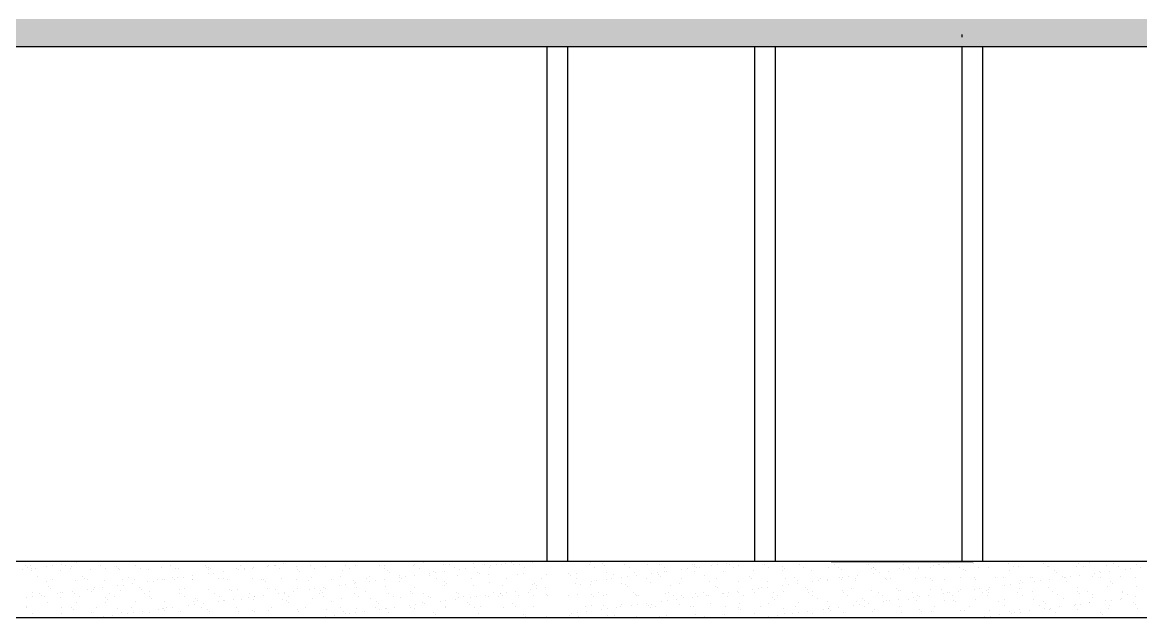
# Model space of a CAD drawing. Header units: metres. Extents: x 16174 to 16363, y 1100 to 1191.
# Drawn here: x 16293.26 to 16299.25, y 1136.91 to 1140.09 of the extents above; entities that cross this region are included whole.
import ezdxf

# ---------------------------------------------------------------- set-up
doc = ezdxf.new("R2010")
doc.units = ezdxf.units.M
doc.header["$MEASUREMENT"] = 0

msp = doc.modelspace()

# ---------------------------------------------------------------- hatches: boundary and pattern name
h = msp.add_hatch()
h.set_pattern_fill('AR-CONC', color=256, scale=0.03)
h.set_pattern_definition([(50, (1658.73142, 203.17716), (0.2151780548, -0.0188256405), [0.0225, -0.2475]), (355, (1658.73142, 203.17716), (-0.0416254, 0.22565764), [0.018, -0.198]), (100.4514445, (1658.74935, 203.17559), (0.173552654, 0.2068319973), [0.0191220576, -0.2103426336]), (46.1842, (1658.73142, 203.23716), (0.320172399, -0.049655784), [0.03375, -0.37125]), (96.6356355, (1658.7581, 203.23302), (0.280398584, 0.29223558), [0.0286831026, -0.315514128]), (351.184164, (1658.73142, 203.23716), (0.2803985835, 0.29223558), [0.027, -0.297]), (21, (1658.76142, 203.22216), (0.1790721156, -0.1207856672), [0.0225, -0.2475]), (326, (1658.76142, 203.22216), (0.0729945996, 0.2175450135), [0.018, -0.198]), (71.4514447, (1658.77635, 203.2121), (0.252066713, 0.0967593458), [0.019122057, -0.2103426336]), (37.5, (1658.73142, 203.17716), (0.0036479566, 0.09986815615), [0, -0.1956, 0, -0.201, 0, -0.19875]), (7.5, (1658.73142, 203.17716), (0.0789208612, 0.1183235136), [0, -0.1146, 0, -0.1911, 0, -0.07575]), (327.5, (1658.66452, 203.17716), (0.16014673085, -0.0067664615), [0, -0.075, 0, -0.234, 0, -0.3105]), (317.5, (1658.63452, 203.17716), (0.1749558508, 0.0300314947), [0, -0.0975, 0, -0.1554, 0, -0.2205])])
h.paths.add_polyline_path([(16303.1117, 1140.1111), (16273.4397, 1140.1111), (16273.4397, 1139.9611), (16303.1117, 1139.9611)])
h.paths.add_polyline_path([(16303.1117, 1143.0111), (16273.4397, 1143.0111), (16273.4397, 1142.8611), (16303.1117, 1142.8611)])
h.paths.add_polyline_path([(16302.8817, 1145.9111), (16273.4397, 1145.9111), (16273.4397, 1145.7611), (16302.8817, 1145.7611)])
h.paths.add_polyline_path([(16303.1117, 1148.8111), (16273.4397, 1148.8111), (16273.4397, 1148.6611), (16303.1117, 1148.6611)])

# ---------------------------------------------------------------- linework, layer by layer
for p, q in [((16298.2912, 1140.0141), (16298.2912, 1140.0271)), ((16303.1117, 1139.9611), (16273.4397, 1139.9611)), ((16296.0712, 1137.2111), (16296.0712, 1139.9611)), ((16296.1812, 1137.2111), (16296.1812, 1139.9611)), ((16297.1812, 1137.2111), (16297.1812, 1139.9611)), ((16297.2912, 1137.2111), (16297.2912, 1139.9611)), ((16298.2912, 1137.2111), (16298.2912, 1139.9611)), ((16298.4012, 1137.2111), (16298.4012, 1139.9611)), ((16303.1117, 1137.2111), (16273.4397, 1137.2111)), ((16293.2816, 1137.1915), (16293.2816, 1137.1915)), ((16293.3077, 1137.1886), (16293.3077, 1137.1886)), ((16293.3941, 1137.1867), (16293.3941, 1137.1867)), ((16293.4253, 1137.1908), (16293.4253, 1137.1908)), ((16293.4741, 1137.1973), (16293.4741, 1137.1973)), ((16293.4945, 1137.1889), (16293.4945, 1137.1889)), ((16293.5252, 1137.1862), (16293.5252, 1137.1862)), ((16293.5556, 1137.208), (16293.5556, 1137.208)), ((16293.6814, 1137.1893), (16293.6814, 1137.1893)), ((16293.7653, 1137.1841), (16293.7653, 1137.1841)), ((16293.8682, 1137.1896), (16293.8682, 1137.1896)), ((16294.0551, 1137.1899), (16294.0551, 1137.1899)), ((16294.2419, 1137.1903), (16294.2419, 1137.1903)), ((16294.4288, 1137.1906), (16294.4288, 1137.1906)), ((16294.5799, 1137.1875), (16294.5799, 1137.1875)), ((16294.6112, 1137.1916), (16294.6112, 1137.1916)), ((16294.6156, 1137.191), (16294.6156, 1137.191)), ((16294.66, 1137.198), (16294.66, 1137.198)), ((16294.7294, 1137.1839), (16294.7294, 1137.1839)), ((16294.7414, 1137.2088), (16294.7414, 1137.2088)), ((16294.8025, 1137.1913), (16294.8025, 1137.1913)), ((16294.8829, 1137.1832), (16294.8829, 1137.1832)), ((16294.9893, 1137.1916), (16294.9893, 1137.1916)), ((16295.045, 1137.189), (16295.045, 1137.189)), ((16295.1762, 1137.192), (16295.1762, 1137.192)), ((16295.202, 1137.191), (16295.202, 1137.191)), ((16295.3555, 1137.1903), (16295.3555, 1137.1903)), ((16295.363, 1137.1923), (16295.363, 1137.1923)), ((16295.4079, 1137.2045), (16295.4079, 1137.2045)), ((16295.5176, 1137.1961), (16295.5176, 1137.1961)), ((16295.5499, 1137.1927), (16295.5499, 1137.1927)), ((16295.6405, 1137.2094), (16295.6405, 1137.2094)), ((16295.6746, 1137.1981), (16295.6746, 1137.1981)), ((16295.7367, 1137.193), (16295.7367, 1137.193)), ((16295.7658, 1137.1883), (16295.7658, 1137.1883)), ((16295.797, 1137.1924), (16295.797, 1137.1924)), ((16295.8281, 1137.1974), (16295.8281, 1137.1974)), ((16295.8458, 1137.1988), (16295.8458, 1137.1988)), ((16295.8805, 1137.2073), (16295.8805, 1137.2073)), ((16295.8916, 1137.1972), (16295.8916, 1137.1972)), ((16295.9236, 1137.1933), (16295.9236, 1137.1933)), ((16295.9273, 1137.2095), (16295.9273, 1137.2095)), ((16295.9901, 1137.2032), (16295.9901, 1137.2032)), ((16296.2973, 1137.194), (16296.2973, 1137.194)), ((16296.3007, 1137.2045), (16296.3007, 1137.2045)), ((16296.3643, 1137.1999), (16296.3643, 1137.1999)), ((16296.3753, 1137.1898), (16296.3753, 1137.1898)), ((16296.4627, 1137.2103), (16296.4627, 1137.2103)), ((16296.4841, 1137.1944), (16296.4841, 1137.1944)), ((16296.6079, 1137.1946), (16296.6079, 1137.1946)), ((16296.671, 1137.1947), (16296.671, 1137.1947)), ((16296.848, 1137.1926), (16296.848, 1137.1926)), ((16296.8578, 1137.195), (16296.8578, 1137.195)), ((16296.9517, 1137.189), (16296.9517, 1137.189)), ((16296.9829, 1137.1932), (16296.9829, 1137.1932)), ((16297.0317, 1137.1996), (16297.0317, 1137.1996)), ((16297.0447, 1137.1954), (16297.0447, 1137.1954)), ((16297.0916, 1137.1873), (16297.0916, 1137.1873)), ((16297.1132, 1137.2103), (16297.1132, 1137.2103)), ((16297.2315, 1137.1957), (16297.2315, 1137.1957)), ((16297.3317, 1137.1852), (16297.3317, 1137.1852)), ((16297.4184, 1137.1961), (16297.4184, 1137.1961)), ((16297.5902, 1137.2111), (16298.3502, 1137.2111)), ((16297.6052, 1137.1964), (16297.6052, 1137.1964)), ((16297.7921, 1137.1967), (16297.7921, 1137.1967)), ((16297.9789, 1137.1971), (16297.9789, 1137.1971)), ((16298.1375, 1137.1898), (16298.1375, 1137.1898)), ((16298.1657, 1137.1974), (16298.1657, 1137.1974)), ((16298.1688, 1137.1939), (16298.1688, 1137.1939)), ((16298.2175, 1137.2004), (16298.2175, 1137.2004)), ((16298.3526, 1137.1978), (16298.3526, 1137.1978)), ((16298.5394, 1137.1981), (16298.5394, 1137.1981)), ((16298.5913, 1137.1845), (16298.5913, 1137.1845)), ((16298.7263, 1137.1984), (16298.7263, 1137.1984)), ((16298.7484, 1137.1865), (16298.7484, 1137.1865)), ((16298.9018, 1137.1858), (16298.9018, 1137.1858)), ((16298.9131, 1137.1988), (16298.9131, 1137.1988)), ((16298.9742, 1137.2056), (16298.9742, 1137.2056)), ((16299.0639, 1137.1916), (16299.0639, 1137.1916)), ((16299.1, 1137.1991), (16299.1, 1137.1991)), ((16299.2068, 1137.2104), (16299.2068, 1137.2104)), ((16299.221, 1137.1936), (16299.221, 1137.1936)), ((16293.2638, 1137.1696), (16293.2638, 1137.1696)), ((16293.2927, 1137.1813), (16293.2927, 1137.1813)), ((16293.3116, 1137.1626), (16293.3116, 1137.1626)), ((16293.3126, 1137.176), (16293.3126, 1137.176)), ((16293.333, 1137.1725), (16293.333, 1137.1725)), ((16293.3449, 1137.1335), (16293.3449, 1137.1335)), ((16293.4651, 1137.1619), (16293.4651, 1137.1619)), ((16293.5198, 1137.1728), (16293.5198, 1137.1728)), ((16293.585, 1137.1314), (16293.585, 1137.1314)), ((16293.6272, 1137.1677), (16293.6272, 1137.1677)), ((16293.7067, 1137.1731), (16293.7067, 1137.1731)), ((16293.7764, 1137.174), (16293.7764, 1137.174)), ((16293.7842, 1137.1697), (16293.7842, 1137.1697)), ((16293.8286, 1137.1261), (16293.8286, 1137.1261)), ((16293.8935, 1137.1735), (16293.8935, 1137.1735)), ((16293.9377, 1137.169), (16293.9377, 1137.169)), ((16294.0089, 1137.1788), (16294.0089, 1137.1788)), ((16294.0687, 1137.1241), (16294.0687, 1137.1241)), ((16294.0804, 1137.1738), (16294.0804, 1137.1738)), ((16294.0954, 1137.1237), (16294.0954, 1137.1237)), ((16294.0998, 1137.1748), (16294.0998, 1137.1748)), ((16294.1267, 1137.1278), (16294.1267, 1137.1278)), ((16294.1754, 1137.1342), (16294.1754, 1137.1342)), ((16294.249, 1137.1767), (16294.249, 1137.1767)), ((16294.2568, 1137.1768), (16294.2568, 1137.1768)), ((16294.2569, 1137.145), (16294.2569, 1137.145)), ((16294.2601, 1137.1666), (16294.2601, 1137.1666)), ((16294.2672, 1137.1742), (16294.2672, 1137.1742)), ((16294.2882, 1137.1491), (16294.2882, 1137.1491)), ((16294.3369, 1137.1555), (16294.3369, 1137.1555)), ((16294.4103, 1137.1761), (16294.4103, 1137.1761)), ((16294.4184, 1137.1662), (16294.4184, 1137.1662)), ((16294.4497, 1137.1704), (16294.4497, 1137.1704)), ((16294.4541, 1137.1745), (16294.4541, 1137.1745)), ((16294.4927, 1137.1714), (16294.4927, 1137.1714)), ((16294.4984, 1137.1768), (16294.4984, 1137.1768)), ((16294.5724, 1137.1819), (16294.5724, 1137.1819)), ((16294.6409, 1137.1748), (16294.6409, 1137.1748)), ((16294.7327, 1137.1694), (16294.7327, 1137.1694)), ((16294.7438, 1137.1592), (16294.7438, 1137.1592)), ((16294.8105, 1137.1277), (16294.8105, 1137.1277)), ((16294.8278, 1137.1752), (16294.8278, 1137.1752)), ((16294.9676, 1137.1297), (16294.9676, 1137.1297)), ((16294.9764, 1137.1641), (16294.9764, 1137.1641)), ((16295.0146, 1137.1755), (16295.0146, 1137.1755)), ((16295.1211, 1137.1289), (16295.1211, 1137.1289)), ((16295.2015, 1137.1759), (16295.2015, 1137.1759)), ((16295.2165, 1137.162), (16295.2165, 1137.162)), ((16295.2275, 1137.1519), (16295.2275, 1137.1519)), ((16295.2813, 1137.1245), (16295.2813, 1137.1245)), ((16295.2831, 1137.1348), (16295.2831, 1137.1348)), ((16295.3125, 1137.1286), (16295.3125, 1137.1286)), ((16295.3613, 1137.135), (16295.3613, 1137.135)), ((16295.3883, 1137.1762), (16295.3883, 1137.1762)), ((16295.4402, 1137.1368), (16295.4402, 1137.1368)), ((16295.4428, 1137.1458), (16295.4428, 1137.1458)), ((16295.4601, 1137.1567), (16295.4601, 1137.1567)), ((16295.474, 1137.1499), (16295.474, 1137.1499)), ((16295.5228, 1137.1563), (16295.5228, 1137.1563)), ((16295.5752, 1137.1765), (16295.5752, 1137.1765)), ((16295.5937, 1137.136), (16295.5937, 1137.136)), ((16295.6043, 1137.167), (16295.6043, 1137.167)), ((16295.6355, 1137.1711), (16295.6355, 1137.1711)), ((16295.6843, 1137.1775), (16295.6843, 1137.1775)), ((16295.7002, 1137.1546), (16295.7002, 1137.1546)), ((16295.7112, 1137.1445), (16295.7112, 1137.1445)), ((16295.7557, 1137.1419), (16295.7557, 1137.1419)), ((16295.762, 1137.1769), (16295.762, 1137.1769)), ((16295.9128, 1137.1439), (16295.9128, 1137.1439)), ((16295.9438, 1137.1493), (16295.9438, 1137.1493)), ((16295.9489, 1137.1772), (16295.9489, 1137.1772)), ((16296.0663, 1137.1431), (16296.0663, 1137.1431)), ((16296.1839, 1137.1473), (16296.1839, 1137.1473)), ((16296.1949, 1137.1371), (16296.1949, 1137.1371)), ((16296.2283, 1137.149), (16296.2283, 1137.149)), ((16296.3226, 1137.1779), (16296.3226, 1137.1779)), ((16296.3854, 1137.151), (16296.3854, 1137.151)), ((16296.4275, 1137.142), (16296.4275, 1137.142)), ((16296.4672, 1137.1253), (16296.4672, 1137.1253)), ((16296.4984, 1137.1294), (16296.4984, 1137.1294)), ((16296.5094, 1137.1782), (16296.5094, 1137.1782)), ((16296.5389, 1137.1502), (16296.5389, 1137.1502)), ((16296.5472, 1137.1358), (16296.5472, 1137.1358)), ((16296.6287, 1137.1465), (16296.6287, 1137.1465)), ((16296.6599, 1137.1506), (16296.6599, 1137.1506)), ((16296.6676, 1137.1399), (16296.6676, 1137.1399)), ((16296.6787, 1137.1298), (16296.6787, 1137.1298)), ((16296.6963, 1137.1786), (16296.6963, 1137.1786)), ((16296.7009, 1137.1561), (16296.7009, 1137.1561)), ((16296.7087, 1137.1571), (16296.7087, 1137.1571)), ((16296.7902, 1137.1678), (16296.7902, 1137.1678)), ((16296.8214, 1137.1719), (16296.8214, 1137.1719)), ((16296.858, 1137.1581), (16296.858, 1137.1581)), ((16296.859, 1137.1824), (16296.859, 1137.1824)), ((16296.8702, 1137.1783), (16296.8702, 1137.1783)), ((16296.8831, 1137.1789), (16296.8831, 1137.1789)), ((16296.9112, 1137.1346), (16296.9112, 1137.1346)), ((16297.0115, 1137.1573), (16297.0115, 1137.1573)), ((16297.07, 1137.1793), (16297.07, 1137.1793)), ((16297.1513, 1137.1325), (16297.1513, 1137.1325)), ((16297.1735, 1137.1632), (16297.1735, 1137.1632)), ((16297.2568, 1137.1796), (16297.2568, 1137.1796)), ((16297.3306, 1137.1652), (16297.3306, 1137.1652)), ((16297.3427, 1137.1751), (16297.3427, 1137.1751)), ((16297.3949, 1137.1272), (16297.3949, 1137.1272)), ((16297.4437, 1137.1799), (16297.4437, 1137.1799)), ((16297.4841, 1137.1644), (16297.4841, 1137.1644)), ((16297.5753, 1137.1799), (16297.5753, 1137.1799)), ((16297.6305, 1137.1803), (16297.6305, 1137.1803)), ((16297.635, 1137.1252), (16297.635, 1137.1252)), ((16297.6461, 1137.1703), (16297.6461, 1137.1703)), ((16297.653, 1137.126), (16297.653, 1137.126)), ((16297.6842, 1137.1301), (16297.6842, 1137.1301)), ((16297.733, 1137.1366), (16297.733, 1137.1366)), ((16297.8032, 1137.1723), (16297.8032, 1137.1723)), ((16297.8145, 1137.1473), (16297.8145, 1137.1473)), ((16297.8154, 1137.1778), (16297.8154, 1137.1778)), ((16297.8174, 1137.1806), (16297.8174, 1137.1806)), ((16297.8265, 1137.1677), (16297.8265, 1137.1677)), ((16297.8458, 1137.1514), (16297.8458, 1137.1514)), ((16297.8945, 1137.1578), (16297.8945, 1137.1578)), ((16297.9567, 1137.1716), (16297.9567, 1137.1716)), ((16297.976, 1137.1686), (16297.976, 1137.1686)), ((16298.0042, 1137.181), (16298.0042, 1137.181)), ((16298.0073, 1137.1727), (16298.0073, 1137.1727)), ((16298.056, 1137.1791), (16298.056, 1137.1791)), ((16298.059, 1137.1725), (16298.059, 1137.1725)), ((16298.1187, 1137.1774), (16298.1187, 1137.1774)), ((16298.1911, 1137.1813), (16298.1911, 1137.1813)), ((16298.2758, 1137.1794), (16298.2758, 1137.1794)), ((16298.2821, 1137.1233), (16298.2821, 1137.1233)), ((16298.2991, 1137.1705), (16298.2991, 1137.1705)), ((16298.3102, 1137.1603), (16298.3102, 1137.1603)), ((16298.3779, 1137.1816), (16298.3779, 1137.1816)), ((16298.4293, 1137.1787), (16298.4293, 1137.1787)), ((16298.469, 1137.1236), (16298.469, 1137.1236)), ((16298.514, 1137.1251), (16298.514, 1137.1251)), ((16298.5427, 1137.1652), (16298.5427, 1137.1652)), ((16298.5647, 1137.182), (16298.5647, 1137.182)), ((16298.6558, 1137.1239), (16298.6558, 1137.1239)), ((16298.6674, 1137.1244), (16298.6674, 1137.1244)), ((16298.7516, 1137.1823), (16298.7516, 1137.1823)), ((16298.7828, 1137.1631), (16298.7828, 1137.1631)), ((16298.7939, 1137.153), (16298.7939, 1137.153)), ((16298.8295, 1137.1302), (16298.8295, 1137.1302)), ((16298.8389, 1137.1268), (16298.8389, 1137.1268)), ((16298.8427, 1137.1243), (16298.8427, 1137.1243)), ((16298.8701, 1137.1309), (16298.8701, 1137.1309)), ((16298.9189, 1137.1373), (16298.9189, 1137.1373)), ((16298.9384, 1137.1827), (16298.9384, 1137.1827)), ((16298.9865, 1137.1322), (16298.9865, 1137.1322)), ((16299.0004, 1137.1481), (16299.0004, 1137.1481)), ((16299.0264, 1137.1578), (16299.0264, 1137.1578)), ((16299.0295, 1137.1246), (16299.0295, 1137.1246)), ((16299.0316, 1137.1522), (16299.0316, 1137.1522)), ((16299.0804, 1137.1586), (16299.0804, 1137.1586)), ((16299.1253, 1137.183), (16299.1253, 1137.183)), ((16299.14, 1137.1315), (16299.14, 1137.1315)), ((16299.1619, 1137.1693), (16299.1619, 1137.1693)), ((16299.1931, 1137.1734), (16299.1931, 1137.1734)), ((16299.2164, 1137.125), (16299.2164, 1137.125)), ((16299.2419, 1137.1799), (16299.2419, 1137.1799)), ((16293.3928, 1137.1063), (16293.3928, 1137.1063)), ((16293.4046, 1137.0788), (16293.4046, 1137.0788)), ((16293.4156, 1137.0686), (16293.4156, 1137.0686)), ((16293.4241, 1137.1144), (16293.4241, 1137.1144)), ((16293.5498, 1137.1083), (16293.5498, 1137.1083)), ((16293.596, 1137.1213), (16293.596, 1137.1213)), ((16293.6109, 1137.1148), (16293.6109, 1137.1148)), ((16293.6421, 1137.064), (16293.6421, 1137.064)), ((16293.6482, 1137.0735), (16293.6482, 1137.0735)), ((16293.6909, 1137.0705), (16293.6909, 1137.0705)), ((16293.7033, 1137.1076), (16293.7033, 1137.1076)), ((16293.7724, 1137.0812), (16293.7724, 1137.0812)), ((16293.7978, 1137.1151), (16293.7978, 1137.1151)), ((16293.8036, 1137.0853), (16293.8036, 1137.0853)), ((16293.8524, 1137.0917), (16293.8524, 1137.0917)), ((16293.8654, 1137.1134), (16293.8654, 1137.1134)), ((16293.8883, 1137.0714), (16293.8883, 1137.0714)), ((16293.9339, 1137.1025), (16293.9339, 1137.1025)), ((16293.9651, 1137.1066), (16293.9651, 1137.1066)), ((16293.9846, 1137.1155), (16293.9846, 1137.1155)), ((16294.0139, 1137.113), (16294.0139, 1137.113)), ((16294.0224, 1137.1154), (16294.0224, 1137.1154)), ((16294.0797, 1137.1139), (16294.0797, 1137.1139)), ((16294.1319, 1137.0661), (16294.1319, 1137.0661)), ((16294.1715, 1137.1158), (16294.1715, 1137.1158)), ((16294.1759, 1137.1147), (16294.1759, 1137.1147)), ((16294.3123, 1137.1188), (16294.3123, 1137.1188)), ((16294.338, 1137.1205), (16294.338, 1137.1205)), ((16294.3583, 1137.1161), (16294.3583, 1137.1161)), ((16294.372, 1137.064), (16294.372, 1137.064)), ((16294.495, 1137.1225), (16294.495, 1137.1225)), ((16294.5452, 1137.1165), (16294.5452, 1137.1165)), ((16294.5524, 1137.1167), (16294.5524, 1137.1167)), ((16294.5634, 1137.1066), (16294.5634, 1137.1066)), ((16294.5761, 1137.0663), (16294.5761, 1137.0663)), ((16294.6485, 1137.1218), (16294.6485, 1137.1218)), ((16294.732, 1137.1168), (16294.732, 1137.1168)), ((16294.7332, 1137.0683), (16294.7332, 1137.0683)), ((16294.796, 1137.1114), (16294.796, 1137.1114)), ((16294.828, 1137.0648), (16294.828, 1137.0648)), ((16294.8768, 1137.0712), (16294.8768, 1137.0712)), ((16294.8867, 1137.0676), (16294.8867, 1137.0676)), ((16294.9189, 1137.1172), (16294.9189, 1137.1172)), ((16294.9583, 1137.082), (16294.9583, 1137.082)), ((16294.9895, 1137.0861), (16294.9895, 1137.0861)), ((16295.0361, 1137.1093), (16295.0361, 1137.1093)), ((16295.0383, 1137.0925), (16295.0383, 1137.0925)), ((16295.0471, 1137.0992), (16295.0471, 1137.0992)), ((16295.0487, 1137.0734), (16295.0487, 1137.0734)), ((16295.1057, 1137.1175), (16295.1057, 1137.1175)), ((16295.1198, 1137.1032), (16295.1198, 1137.1032)), ((16295.151, 1137.1073), (16295.151, 1137.1073)), ((16295.1998, 1137.1138), (16295.1998, 1137.1138)), ((16295.2058, 1137.0754), (16295.2058, 1137.0754)), ((16295.2797, 1137.104), (16295.2797, 1137.104)), ((16295.2926, 1137.1178), (16295.2926, 1137.1178)), ((16295.3593, 1137.0747), (16295.3593, 1137.0747)), ((16295.4794, 1137.1182), (16295.4794, 1137.1182)), ((16295.5198, 1137.102), (16295.5198, 1137.102)), ((16295.5213, 1137.0805), (16295.5213, 1137.0805)), ((16295.5309, 1137.0918), (16295.5309, 1137.0918)), ((16295.6663, 1137.1185), (16295.6663, 1137.1185)), ((16295.6784, 1137.0825), (16295.6784, 1137.0825)), ((16295.7634, 1137.0967), (16295.7634, 1137.0967)), ((16295.8319, 1137.0818), (16295.8319, 1137.0818)), ((16295.8531, 1137.1189), (16295.8531, 1137.1189)), ((16295.9939, 1137.0876), (16295.9939, 1137.0876)), ((16296.0035, 1137.0946), (16296.0035, 1137.0946)), ((16296.0139, 1137.0656), (16296.0139, 1137.0656)), ((16296.0146, 1137.0845), (16296.0146, 1137.0845)), ((16296.04, 1137.1192), (16296.04, 1137.1192)), ((16296.0626, 1137.072), (16296.0626, 1137.072)), ((16296.2241, 1137.0933), (16296.2241, 1137.0933)), ((16296.2268, 1137.1195), (16296.2268, 1137.1195)), ((16296.2471, 1137.0893), (16296.2471, 1137.0893)), ((16296.3045, 1137.0889), (16296.3045, 1137.0889)), ((16296.3056, 1137.104), (16296.3056, 1137.104)), ((16296.3369, 1137.1081), (16296.3369, 1137.1081)), ((16296.3857, 1137.1145), (16296.3857, 1137.1145)), ((16296.4137, 1137.1199), (16296.4137, 1137.1199)), ((16296.4665, 1137.0947), (16296.4665, 1137.0947)), ((16296.4872, 1137.0872), (16296.4872, 1137.0872)), ((16296.4983, 1137.0771), (16296.4983, 1137.0771)), ((16296.6005, 1137.1202), (16296.6005, 1137.1202)), ((16296.6236, 1137.0967), (16296.6236, 1137.0967)), ((16296.7309, 1137.0819), (16296.7309, 1137.0819)), ((16296.7771, 1137.096), (16296.7771, 1137.096)), ((16296.7873, 1137.1206), (16296.7873, 1137.1206)), ((16296.9391, 1137.1018), (16296.9391, 1137.1018)), ((16296.9709, 1137.0799), (16296.9709, 1137.0799)), ((16296.9742, 1137.1209), (16296.9742, 1137.1209)), ((16296.982, 1137.0697), (16296.982, 1137.0697)), ((16297.0962, 1137.1038), (16297.0962, 1137.1038)), ((16297.161, 1137.1212), (16297.161, 1137.1212)), ((16297.1624, 1137.1224), (16297.1624, 1137.1224)), ((16297.1997, 1137.0664), (16297.1997, 1137.0664)), ((16297.2146, 1137.0746), (16297.2146, 1137.0746)), ((16297.2485, 1137.0728), (16297.2485, 1137.0728)), ((16297.2497, 1137.1031), (16297.2497, 1137.1031)), ((16297.33, 1137.0835), (16297.33, 1137.0835)), ((16297.3479, 1137.1216), (16297.3479, 1137.1216)), ((16297.3612, 1137.0876), (16297.3612, 1137.0876)), ((16297.41, 1137.094), (16297.41, 1137.094)), ((16297.4117, 1137.1089), (16297.4117, 1137.1089)), ((16297.4547, 1137.0725), (16297.4547, 1137.0725)), ((16297.4915, 1137.1048), (16297.4915, 1137.1048)), ((16297.5227, 1137.1089), (16297.5227, 1137.1089)), ((16297.5347, 1137.1219), (16297.5347, 1137.1219)), ((16297.5688, 1137.1109), (16297.5688, 1137.1109)), ((16297.5715, 1137.1153), (16297.5715, 1137.1153)), ((16297.6461, 1137.115), (16297.6461, 1137.115)), ((16297.6983, 1137.0672), (16297.6983, 1137.0672)), ((16297.7216, 1137.1223), (16297.7216, 1137.1223)), ((16297.7222, 1137.1102), (16297.7222, 1137.1102)), ((16297.8786, 1137.1199), (16297.8786, 1137.1199)), ((16297.8843, 1137.116), (16297.8843, 1137.116)), ((16297.9084, 1137.1226), (16297.9084, 1137.1226)), ((16297.9384, 1137.0651), (16297.9384, 1137.0651)), ((16298.0414, 1137.118), (16298.0414, 1137.118)), ((16298.0953, 1137.1229), (16298.0953, 1137.1229)), ((16298.1187, 1137.1178), (16298.1187, 1137.1178)), ((16298.1298, 1137.1077), (16298.1298, 1137.1077)), ((16298.1948, 1137.1173), (16298.1948, 1137.1173)), ((16298.2795, 1137.0638), (16298.2795, 1137.0638)), ((16298.3569, 1137.1231), (16298.3569, 1137.1231)), ((16298.3624, 1137.1125), (16298.3624, 1137.1125)), ((16298.3856, 1137.0671), (16298.3856, 1137.0671)), ((16298.4344, 1137.0736), (16298.4344, 1137.0736)), ((16298.5159, 1137.0843), (16298.5159, 1137.0843)), ((16298.5471, 1137.0884), (16298.5471, 1137.0884)), ((16298.5951, 1137.0689), (16298.5951, 1137.0689)), ((16298.5959, 1137.0948), (16298.5959, 1137.0948)), ((16298.6024, 1137.1104), (16298.6024, 1137.1104)), ((16298.6135, 1137.1003), (16298.6135, 1137.1003)), ((16298.6774, 1137.1055), (16298.6774, 1137.1055)), ((16298.7086, 1137.1097), (16298.7086, 1137.1097)), ((16298.7521, 1137.0709), (16298.7521, 1137.0709)), ((16298.7574, 1137.1161), (16298.7574, 1137.1161)), ((16298.8461, 1137.1051), (16298.8461, 1137.1051)), ((16298.9056, 1137.0702), (16298.9056, 1137.0702)), ((16299.0677, 1137.076), (16299.0677, 1137.076)), ((16299.0862, 1137.1031), (16299.0862, 1137.1031)), ((16299.0972, 1137.0929), (16299.0972, 1137.0929)), ((16299.2247, 1137.078), (16299.2247, 1137.078)), ((16293.2879, 1137.0174), (16293.2879, 1137.0174)), ((16293.3154, 1137.047), (16293.3154, 1137.047)), ((16293.3191, 1137.0215), (16293.3191, 1137.0215)), ((16293.3561, 1137.0383), (16293.3561, 1137.0383)), ((16293.3679, 1137.0279), (16293.3679, 1137.0279)), ((16293.3814, 1137.0222), (16293.3814, 1137.0222)), ((16293.4494, 1137.0387), (16293.4494, 1137.0387)), ((16293.4678, 1137.0208), (16293.4678, 1137.0208)), ((16293.4689, 1137.0462), (16293.4689, 1137.0462)), ((16293.4806, 1137.0428), (16293.4806, 1137.0428)), ((16293.5294, 1137.0492), (16293.5294, 1137.0492)), ((16293.543, 1137.0387), (16293.543, 1137.0387)), ((16293.5683, 1137.0226), (16293.5683, 1137.0226)), ((16293.6109, 1137.0599), (16293.6109, 1137.0599)), ((16293.631, 1137.0521), (16293.631, 1137.0521)), ((16293.7079, 1137.0188), (16293.7079, 1137.0188)), ((16293.719, 1137.0086), (16293.719, 1137.0086)), ((16293.7298, 1137.039), (16293.7298, 1137.039)), ((16293.7551, 1137.0229), (16293.7551, 1137.0229)), ((16293.788, 1137.0541), (16293.788, 1137.0541)), ((16293.8994, 1137.0613), (16293.8994, 1137.0613)), ((16293.9167, 1137.0394), (16293.9167, 1137.0394)), ((16293.9415, 1137.0533), (16293.9415, 1137.0533)), ((16293.942, 1137.0232), (16293.942, 1137.0232)), ((16293.9516, 1137.0134), (16293.9516, 1137.0134)), ((16294.1035, 1137.0592), (16294.1035, 1137.0592)), ((16294.1035, 1137.0397), (16294.1035, 1137.0397)), ((16294.1288, 1137.0236), (16294.1288, 1137.0236)), ((16294.1916, 1137.0114), (16294.1916, 1137.0114)), ((16294.2606, 1137.0612), (16294.2606, 1137.0612)), ((16294.2904, 1137.04), (16294.2904, 1137.04)), ((16294.3157, 1137.0239), (16294.3157, 1137.0239)), ((16294.3417, 1137.0049), (16294.3417, 1137.0049)), ((16294.3831, 1137.0539), (16294.3831, 1137.0539)), ((16294.3923, 1137.0074), (16294.3923, 1137.0074)), ((16294.4141, 1137.0605), (16294.4141, 1137.0605)), ((16294.4353, 1137.0061), (16294.4353, 1137.0061)), ((16294.4738, 1137.0182), (16294.4738, 1137.0182)), ((16294.4772, 1137.0404), (16294.4772, 1137.0404)), ((16294.4988, 1137.0069), (16294.4988, 1137.0069)), ((16294.5025, 1137.0243), (16294.5025, 1137.0243)), ((16294.505, 1137.0223), (16294.505, 1137.0223)), ((16294.5538, 1137.0287), (16294.5538, 1137.0287)), ((16294.6156, 1137.0587), (16294.6156, 1137.0587)), ((16294.6353, 1137.0394), (16294.6353, 1137.0394)), ((16294.6523, 1137.0062), (16294.6523, 1137.0062)), ((16294.6641, 1137.0407), (16294.6641, 1137.0407)), ((16294.6665, 1137.0435), (16294.6665, 1137.0435)), ((16294.6754, 1137.004), (16294.6754, 1137.004)), ((16294.6894, 1137.0246), (16294.6894, 1137.0246)), ((16294.7153, 1137.05), (16294.7153, 1137.05)), ((16294.7968, 1137.0607), (16294.7968, 1137.0607)), ((16294.8143, 1137.012), (16294.8143, 1137.012)), ((16294.8509, 1137.0411), (16294.8509, 1137.0411)), ((16294.8557, 1137.0567), (16294.8557, 1137.0567)), ((16294.8668, 1137.0465), (16294.8668, 1137.0465)), ((16294.8762, 1137.0249), (16294.8762, 1137.0249)), ((16294.9714, 1137.014), (16294.9714, 1137.014)), ((16295.0378, 1137.0414), (16295.0378, 1137.0414)), ((16295.0631, 1137.0253), (16295.0631, 1137.0253)), ((16295.0993, 1137.0514), (16295.0993, 1137.0514)), ((16295.1249, 1137.0133), (16295.1249, 1137.0133)), ((16295.2246, 1137.0417), (16295.2246, 1137.0417)), ((16295.2499, 1137.0256), (16295.2499, 1137.0256)), ((16295.2869, 1137.0191), (16295.2869, 1137.0191)), ((16295.3394, 1137.0493), (16295.3394, 1137.0493)), ((16295.3505, 1137.0392), (16295.3505, 1137.0392)), ((16295.4115, 1137.0421), (16295.4115, 1137.0421)), ((16295.4368, 1137.026), (16295.4368, 1137.026)), ((16295.444, 1137.0212), (16295.444, 1137.0212)), ((16295.5781, 1137.0082), (16295.5781, 1137.0082)), ((16295.5831, 1137.044), (16295.5831, 1137.044)), ((16295.5975, 1137.0204), (16295.5975, 1137.0204)), ((16295.5983, 1137.0424), (16295.5983, 1137.0424)), ((16295.6236, 1137.0263), (16295.6236, 1137.0263)), ((16295.6596, 1137.0189), (16295.6596, 1137.0189)), ((16295.6909, 1137.0231), (16295.6909, 1137.0231)), ((16295.7396, 1137.0295), (16295.7396, 1137.0295)), ((16295.7595, 1137.0263), (16295.7595, 1137.0263)), ((16295.7852, 1137.0428), (16295.7852, 1137.0428)), ((16295.8105, 1137.0266), (16295.8105, 1137.0266)), ((16295.8211, 1137.0402), (16295.8211, 1137.0402)), ((16295.8231, 1137.0419), (16295.8231, 1137.0419)), ((16295.8342, 1137.0318), (16295.8342, 1137.0318)), ((16295.8524, 1137.0443), (16295.8524, 1137.0443)), ((16295.9011, 1137.0507), (16295.9011, 1137.0507)), ((16295.9166, 1137.0283), (16295.9166, 1137.0283)), ((16295.972, 1137.0431), (16295.972, 1137.0431)), ((16295.9826, 1137.0615), (16295.9826, 1137.0615)), ((16295.9973, 1137.027), (16295.9973, 1137.027)), ((16296.0668, 1137.0366), (16296.0668, 1137.0366)), ((16296.0701, 1137.0275), (16296.0701, 1137.0275)), ((16296.1842, 1137.0273), (16296.1842, 1137.0273)), ((16296.2321, 1137.0334), (16296.2321, 1137.0334)), ((16296.3069, 1137.0346), (16296.3069, 1137.0346)), ((16296.3179, 1137.0244), (16296.3179, 1137.0244)), ((16296.3457, 1137.0438), (16296.3457, 1137.0438)), ((16296.371, 1137.0277), (16296.371, 1137.0277)), ((16296.3892, 1137.0354), (16296.3892, 1137.0354)), ((16296.5326, 1137.0441), (16296.5326, 1137.0441)), ((16296.5427, 1137.0346), (16296.5427, 1137.0346)), ((16296.5505, 1137.0293), (16296.5505, 1137.0293)), ((16296.5579, 1137.028), (16296.5579, 1137.028)), ((16296.7047, 1137.0405), (16296.7047, 1137.0405)), ((16296.7194, 1137.0445), (16296.7194, 1137.0445)), ((16296.7447, 1137.0283), (16296.7447, 1137.0283)), ((16296.764, 1137.009), (16296.764, 1137.009)), ((16296.7906, 1137.0272), (16296.7906, 1137.0272)), ((16296.8016, 1137.0171), (16296.8016, 1137.0171)), ((16296.8455, 1137.0197), (16296.8455, 1137.0197)), ((16296.8618, 1137.0425), (16296.8618, 1137.0425)), ((16296.8767, 1137.0238), (16296.8767, 1137.0238)), ((16296.9063, 1137.0448), (16296.9063, 1137.0448)), ((16296.9255, 1137.0303), (16296.9255, 1137.0303)), ((16296.9316, 1137.0287), (16296.9316, 1137.0287)), ((16297.007, 1137.041), (16297.007, 1137.041)), ((16297.0152, 1137.0417), (16297.0152, 1137.0417)), ((16297.0342, 1137.0219), (16297.0342, 1137.0219)), ((16297.0382, 1137.0451), (16297.0382, 1137.0451)), ((16297.087, 1137.0515), (16297.087, 1137.0515)), ((16297.0931, 1137.0451), (16297.0931, 1137.0451)), ((16297.1184, 1137.029), (16297.1184, 1137.029)), ((16297.1685, 1137.0622), (16297.1685, 1137.0622)), ((16297.1773, 1137.0476), (16297.1773, 1137.0476)), ((16297.2743, 1137.0198), (16297.2743, 1137.0198)), ((16297.28, 1137.0455), (16297.28, 1137.0455)), ((16297.2853, 1137.0097), (16297.2853, 1137.0097)), ((16297.3053, 1137.0294), (16297.3053, 1137.0294)), ((16297.3344, 1137.0496), (16297.3344, 1137.0496)), ((16297.4657, 1137.0624), (16297.4657, 1137.0624)), ((16297.4668, 1137.0458), (16297.4668, 1137.0458)), ((16297.4878, 1137.0488), (16297.4878, 1137.0488)), ((16297.4921, 1137.0297), (16297.4921, 1137.0297)), ((16297.5179, 1137.0145), (16297.5179, 1137.0145)), ((16297.6499, 1137.0547), (16297.6499, 1137.0547)), ((16297.6537, 1137.0462), (16297.6537, 1137.0462)), ((16297.679, 1137.03), (16297.679, 1137.03)), ((16297.758, 1137.0125), (16297.758, 1137.0125)), ((16297.807, 1137.0567), (16297.807, 1137.0567)), ((16297.8405, 1137.0465), (16297.8405, 1137.0465)), ((16297.8658, 1137.0304), (16297.8658, 1137.0304)), ((16297.9494, 1137.055), (16297.9494, 1137.055)), ((16297.9499, 1137.0098), (16297.9499, 1137.0098)), ((16297.9604, 1137.0559), (16297.9604, 1137.0559)), ((16298.0016, 1137.0072), (16298.0016, 1137.0072)), ((16298.0274, 1137.0468), (16298.0274, 1137.0468)), ((16298.0313, 1137.0205), (16298.0313, 1137.0205)), ((16298.0527, 1137.0307), (16298.0527, 1137.0307)), ((16298.0626, 1137.0246), (16298.0626, 1137.0246)), ((16298.1114, 1137.031), (16298.1114, 1137.031)), ((16298.1225, 1137.0618), (16298.1225, 1137.0618)), ((16298.182, 1137.0598), (16298.182, 1137.0598)), ((16298.1929, 1137.0418), (16298.1929, 1137.0418)), ((16298.2142, 1137.0472), (16298.2142, 1137.0472)), ((16298.2241, 1137.0459), (16298.2241, 1137.0459)), ((16298.2395, 1137.0311), (16298.2395, 1137.0311)), ((16298.2417, 1137.0051), (16298.2417, 1137.0051)), ((16298.2729, 1137.0523), (16298.2729, 1137.0523)), ((16298.3544, 1137.063), (16298.3544, 1137.063)), ((16298.3607, 1137.0075), (16298.3607, 1137.0075)), ((16298.4011, 1137.0475), (16298.4011, 1137.0475)), ((16298.4221, 1137.0578), (16298.4221, 1137.0578)), ((16298.4264, 1137.0314), (16298.4264, 1137.0314)), ((16298.433, 1137.063), (16298.433, 1137.063)), ((16298.4331, 1137.0476), (16298.4331, 1137.0476)), ((16298.5177, 1137.0095), (16298.5177, 1137.0095)), ((16298.5879, 1137.0479), (16298.5879, 1137.0479)), ((16298.6132, 1137.0317), (16298.6132, 1137.0317)), ((16298.6657, 1137.0525), (16298.6657, 1137.0525)), ((16298.6712, 1137.0088), (16298.6712, 1137.0088)), ((16298.7748, 1137.0482), (16298.7748, 1137.0482)), ((16298.8001, 1137.0321), (16298.8001, 1137.0321)), ((16298.8333, 1137.0146), (16298.8333, 1137.0146)), ((16298.9058, 1137.0504), (16298.9058, 1137.0504)), ((16298.9169, 1137.0403), (16298.9169, 1137.0403)), ((16298.9616, 1137.0485), (16298.9616, 1137.0485)), ((16298.9869, 1137.0324), (16298.9869, 1137.0324)), ((16298.9903, 1137.0166), (16298.9903, 1137.0166)), ((16299.0869, 1137.0041), (16299.0869, 1137.0041)), ((16299.1357, 1137.0105), (16299.1357, 1137.0105)), ((16299.1438, 1137.0159), (16299.1438, 1137.0159)), ((16299.1484, 1137.0489), (16299.1484, 1137.0489)), ((16299.1494, 1137.0451), (16299.1494, 1137.0451)), ((16299.1738, 1137.0328), (16299.1738, 1137.0328)), ((16299.2172, 1137.0213), (16299.2172, 1137.0213)), ((16293.2857, 1136.9639), (16293.2857, 1136.9639)), ((16293.2875, 1136.9682), (16293.2875, 1136.9682)), ((16293.3965, 1136.9907), (16293.3965, 1136.9907)), ((16293.4725, 1136.9642), (16293.4725, 1136.9642)), ((16293.5276, 1136.9661), (16293.5276, 1136.9661)), ((16293.5386, 1136.956), (16293.5386, 1136.956)), ((16293.5536, 1136.9927), (16293.5536, 1136.9927)), ((16293.6594, 1136.9645), (16293.6594, 1136.9645)), ((16293.7071, 1136.992), (16293.7071, 1136.992)), ((16293.7712, 1136.9608), (16293.7712, 1136.9608)), ((16293.8462, 1136.9649), (16293.8462, 1136.9649)), ((16293.8691, 1136.9978), (16293.8691, 1136.9978)), ((16293.9892, 1136.9544), (16293.9892, 1136.9544)), ((16294.0113, 1136.9587), (16294.0113, 1136.9587)), ((16294.0205, 1136.9585), (16294.0205, 1136.9585)), ((16294.0223, 1136.9486), (16294.0223, 1136.9486)), ((16294.0262, 1136.9998), (16294.0262, 1136.9998)), ((16294.0331, 1136.9652), (16294.0331, 1136.9652)), ((16294.0692, 1136.9649), (16294.0692, 1136.9649)), ((16294.1507, 1136.9756), (16294.1507, 1136.9756)), ((16294.1797, 1136.9991), (16294.1797, 1136.9991)), ((16294.182, 1136.9798), (16294.182, 1136.9798)), ((16294.2027, 1137.0013), (16294.2027, 1137.0013)), ((16294.2199, 1136.9656), (16294.2199, 1136.9656)), ((16294.2308, 1136.9862), (16294.2308, 1136.9862)), ((16294.2549, 1136.9534), (16294.2549, 1136.9534)), ((16294.2644, 1136.9456), (16294.2644, 1136.9456)), ((16294.3122, 1136.9969), (16294.3122, 1136.9969)), ((16294.3435, 1137.001), (16294.3435, 1137.001)), ((16294.4068, 1136.9659), (16294.4068, 1136.9659)), ((16294.4179, 1136.9448), (16294.4179, 1136.9448)), ((16294.495, 1136.9514), (16294.495, 1136.9514)), ((16294.5799, 1136.9507), (16294.5799, 1136.9507)), ((16294.5936, 1136.9662), (16294.5936, 1136.9662)), ((16294.6864, 1136.9939), (16294.6864, 1136.9939)), ((16294.737, 1136.9527), (16294.737, 1136.9527)), ((16294.7386, 1136.9461), (16294.7386, 1136.9461)), ((16294.7805, 1136.9666), (16294.7805, 1136.9666)), ((16294.8905, 1136.952), (16294.8905, 1136.952)), ((16294.919, 1136.9987), (16294.919, 1136.9987)), ((16294.9673, 1136.9669), (16294.9673, 1136.9669)), ((16294.9787, 1136.944), (16294.9787, 1136.944)), ((16295.0525, 1136.9578), (16295.0525, 1136.9578)), ((16295.0936, 1136.9444), (16295.0936, 1136.9444)), ((16295.1542, 1136.9673), (16295.1542, 1136.9673)), ((16295.1591, 1136.9967), (16295.1591, 1136.9967)), ((16295.1701, 1136.9865), (16295.1701, 1136.9865)), ((16295.1751, 1136.9552), (16295.1751, 1136.9552)), ((16295.2063, 1136.9593), (16295.2063, 1136.9593)), ((16295.2096, 1136.9598), (16295.2096, 1136.9598)), ((16295.2551, 1136.9657), (16295.2551, 1136.9657)), ((16295.3366, 1136.9764), (16295.3366, 1136.9764)), ((16295.341, 1136.9676), (16295.341, 1136.9676)), ((16295.3631, 1136.9591), (16295.3631, 1136.9591)), ((16295.3678, 1136.9805), (16295.3678, 1136.9805)), ((16295.4027, 1136.9913), (16295.4027, 1136.9913)), ((16295.4166, 1136.987), (16295.4166, 1136.987)), ((16295.4981, 1136.9977), (16295.4981, 1136.9977)), ((16295.5251, 1136.9649), (16295.5251, 1136.9649)), ((16295.5279, 1136.9679), (16295.5279, 1136.9679)), ((16295.5293, 1137.0018), (16295.5293, 1137.0018)), ((16295.6428, 1136.9893), (16295.6428, 1136.9893)), ((16295.6538, 1136.9792), (16295.6538, 1136.9792)), ((16295.6822, 1136.9669), (16295.6822, 1136.9669)), ((16295.7147, 1136.9683), (16295.7147, 1136.9683)), ((16295.8357, 1136.9662), (16295.8357, 1136.9662)), ((16295.8864, 1136.984), (16295.8864, 1136.984)), ((16295.9016, 1136.9686), (16295.9016, 1136.9686)), ((16295.9977, 1136.972), (16295.9977, 1136.972)), ((16296.2753, 1136.9693), (16296.2753, 1136.9693)), ((16296.2795, 1136.9452), (16296.2795, 1136.9452)), ((16296.3082, 1136.9733), (16296.3082, 1136.9733)), ((16296.361, 1136.9559), (16296.361, 1136.9559)), ((16296.3701, 1136.9766), (16296.3701, 1136.9766)), ((16296.3922, 1136.96), (16296.3922, 1136.96)), ((16296.441, 1136.9665), (16296.441, 1136.9665)), ((16296.4621, 1136.9696), (16296.4621, 1136.9696)), ((16296.4703, 1136.9791), (16296.4703, 1136.9791)), ((16296.5225, 1136.9772), (16296.5225, 1136.9772)), ((16296.5537, 1136.9813), (16296.5537, 1136.9813)), ((16296.6025, 1136.9877), (16296.6025, 1136.9877)), ((16296.6102, 1136.9745), (16296.6102, 1136.9745)), ((16296.6213, 1136.9644), (16296.6213, 1136.9644)), ((16296.6274, 1136.9811), (16296.6274, 1136.9811)), ((16296.649, 1136.97), (16296.649, 1136.97)), ((16296.684, 1136.9985), (16296.684, 1136.9985)), ((16296.7152, 1137.0026), (16296.7152, 1137.0026)), ((16296.7808, 1136.9804), (16296.7808, 1136.9804)), ((16296.8358, 1136.9703), (16296.8358, 1136.9703)), ((16296.8538, 1136.9692), (16296.8538, 1136.9692)), ((16296.9429, 1136.9862), (16296.9429, 1136.9862)), ((16297.0227, 1136.9706), (16297.0227, 1136.9706)), ((16297.0939, 1136.9672), (16297.0939, 1136.9672)), ((16297.0999, 1136.9882), (16297.0999, 1136.9882)), ((16297.105, 1136.957), (16297.105, 1136.957)), ((16297.2095, 1136.971), (16297.2095, 1136.971)), ((16297.2534, 1136.9875), (16297.2534, 1136.9875)), ((16297.3375, 1136.9619), (16297.3375, 1136.9619)), ((16297.3964, 1136.9713), (16297.3964, 1136.9713)), ((16297.4155, 1136.9933), (16297.4155, 1136.9933)), ((16297.4653, 1136.946), (16297.4653, 1136.946)), ((16297.5468, 1136.9567), (16297.5468, 1136.9567)), ((16297.5725, 1136.9953), (16297.5725, 1136.9953)), ((16297.5776, 1136.9598), (16297.5776, 1136.9598)), ((16297.5781, 1136.9608), (16297.5781, 1136.9608)), ((16297.5832, 1136.9717), (16297.5832, 1136.9717)), ((16297.5887, 1136.9497), (16297.5887, 1136.9497)), ((16297.6268, 1136.9672), (16297.6268, 1136.9672)), ((16297.7083, 1136.978), (16297.7083, 1136.978)), ((16297.726, 1136.9946), (16297.726, 1136.9946)), ((16297.7396, 1136.9821), (16297.7396, 1136.9821)), ((16297.7691, 1137.0023), (16297.7691, 1137.0023)), ((16297.77, 1136.972), (16297.77, 1136.972)), ((16297.7883, 1136.9885), (16297.7883, 1136.9885)), ((16297.8213, 1136.9545), (16297.8213, 1136.9545)), ((16297.8698, 1136.9992), (16297.8698, 1136.9992)), ((16297.8881, 1137.0004), (16297.8881, 1137.0004)), ((16297.9011, 1137.0033), (16297.9011, 1137.0033)), ((16297.9569, 1136.9723), (16297.9569, 1136.9723)), ((16298.0451, 1137.0024), (16298.0451, 1137.0024)), ((16298.0613, 1136.9524), (16298.0613, 1136.9524)), ((16298.1263, 1136.9462), (16298.1263, 1136.9462)), ((16298.1437, 1136.9727), (16298.1437, 1136.9727)), ((16298.1986, 1137.0017), (16298.1986, 1137.0017)), ((16298.2528, 1136.995), (16298.2528, 1136.995)), ((16298.2833, 1136.9482), (16298.2833, 1136.9482)), ((16298.305, 1136.9471), (16298.305, 1136.9471)), ((16298.3306, 1136.973), (16298.3306, 1136.973)), ((16298.4368, 1136.9474), (16298.4368, 1136.9474)), ((16298.4853, 1136.9998), (16298.4853, 1136.9998)), ((16298.5174, 1136.9734), (16298.5174, 1136.9734)), ((16298.5451, 1136.9451), (16298.5451, 1136.9451)), ((16298.5989, 1136.9533), (16298.5989, 1136.9533)), ((16298.6512, 1136.9467), (16298.6512, 1136.9467)), ((16298.7043, 1136.9737), (16298.7043, 1136.9737)), ((16298.7254, 1136.9977), (16298.7254, 1136.9977)), ((16298.7327, 1136.9575), (16298.7327, 1136.9575)), ((16298.7365, 1136.9876), (16298.7365, 1136.9876)), ((16298.7559, 1136.9553), (16298.7559, 1136.9553)), ((16298.7639, 1136.9616), (16298.7639, 1136.9616)), ((16298.8127, 1136.968), (16298.8127, 1136.968)), ((16298.8911, 1136.974), (16298.8911, 1136.974)), ((16298.8942, 1136.9787), (16298.8942, 1136.9787)), ((16298.9094, 1136.9545), (16298.9094, 1136.9545)), ((16298.9254, 1136.9829), (16298.9254, 1136.9829)), ((16298.9691, 1136.9924), (16298.9691, 1136.9924)), ((16298.9742, 1136.9893), (16298.9742, 1136.9893)), ((16299.0557, 1137), (16299.0557, 1137)), ((16299.0715, 1136.9604), (16299.0715, 1136.9604)), ((16299.078, 1136.9744), (16299.078, 1136.9744)), ((16299.2091, 1136.9904), (16299.2091, 1136.9904)), ((16299.2202, 1136.9802), (16299.2202, 1136.9802)), ((16299.2285, 1136.9624), (16299.2285, 1136.9624)), ((16273.6697, 1136.9111), (16303.1117, 1136.9111)), ((16293.3192, 1136.9314), (16293.3192, 1136.9314)), ((16293.3472, 1136.9134), (16293.3472, 1136.9134)), ((16293.4727, 1136.9306), (16293.4727, 1136.9306)), ((16293.6347, 1136.9365), (16293.6347, 1136.9365)), ((16293.6662, 1136.9119), (16293.6662, 1136.9119)), ((16293.6975, 1136.916), (16293.6975, 1136.916)), ((16293.7462, 1136.9224), (16293.7462, 1136.9224)), ((16293.7918, 1136.9385), (16293.7918, 1136.9385)), ((16293.8277, 1136.9331), (16293.8277, 1136.9331)), ((16293.859, 1136.9372), (16293.859, 1136.9372)), ((16293.9077, 1136.9437), (16293.9077, 1136.9437)), ((16293.9453, 1136.9377), (16293.9453, 1136.9377)), ((16294.1073, 1136.9436), (16294.1073, 1136.9436)), ((16294.506, 1136.9412), (16294.506, 1136.9412)), ((16294.8521, 1136.9126), (16294.8521, 1136.9126)), ((16294.8833, 1136.9167), (16294.8833, 1136.9167)), ((16294.9321, 1136.9232), (16294.9321, 1136.9232)), ((16294.9898, 1136.9339), (16294.9898, 1136.9339)), ((16295.0136, 1136.9339), (16295.0136, 1136.9339)), ((16295.0448, 1136.938), (16295.0448, 1136.938)), ((16295.2223, 1136.9387), (16295.2223, 1136.9387)), ((16295.4624, 1136.9366), (16295.4624, 1136.9366)), ((16295.4735, 1136.9265), (16295.4735, 1136.9265)), ((16295.706, 1136.9313), (16295.706, 1136.9313)), ((16295.9204, 1136.9126), (16295.9204, 1136.9126)), ((16295.9461, 1136.9293), (16295.9461, 1136.9293)), ((16295.9572, 1136.9191), (16295.9572, 1136.9191)), ((16296.038, 1136.9134), (16296.038, 1136.9134)), ((16296.0692, 1136.9175), (16296.0692, 1136.9175)), ((16296.1898, 1136.924), (16296.1898, 1136.924)), ((16296.1995, 1136.9347), (16296.1995, 1136.9347)), ((16296.2307, 1136.9388), (16296.2307, 1136.9388)), ((16296.2359, 1136.9177), (16296.2359, 1136.9177)), ((16296.3929, 1136.9198), (16296.3929, 1136.9198)), ((16296.4298, 1136.9219), (16296.4298, 1136.9219)), ((16296.4409, 1136.9118), (16296.4409, 1136.9118)), ((16296.5464, 1136.919), (16296.5464, 1136.919)), ((16296.6735, 1136.9166), (16296.6735, 1136.9166)), ((16296.7085, 1136.9249), (16296.7085, 1136.9249)), ((16296.8655, 1136.9269), (16296.8655, 1136.9269)), ((16296.9136, 1136.9145), (16296.9136, 1136.9145)), ((16297.019, 1136.9261), (16297.019, 1136.9261)), ((16297.1811, 1136.932), (16297.1811, 1136.932)), ((16297.2238, 1136.9142), (16297.2238, 1136.9142)), ((16297.255, 1136.9183), (16297.255, 1136.9183)), ((16297.3038, 1136.9247), (16297.3038, 1136.9247)), ((16297.3381, 1136.934), (16297.3381, 1136.934)), ((16297.3853, 1136.9354), (16297.3853, 1136.9354)), ((16297.4166, 1136.9396), (16297.4166, 1136.9396)), ((16297.4916, 1136.9332), (16297.4916, 1136.9332)), ((16297.6537, 1136.9391), (16297.6537, 1136.9391)), ((16297.8107, 1136.9411), (16297.8107, 1136.9411)), ((16297.9642, 1136.9403), (16297.9642, 1136.9403)), ((16298.0724, 1136.9423), (16298.0724, 1136.9423)), ((16298.4097, 1136.915), (16298.4097, 1136.915)), ((16298.4409, 1136.9191), (16298.4409, 1136.9191)), ((16298.4897, 1136.9255), (16298.4897, 1136.9255)), ((16298.5561, 1136.9349), (16298.5561, 1136.9349)), ((16298.5712, 1136.9362), (16298.5712, 1136.9362)), ((16298.6024, 1136.9403), (16298.6024, 1136.9403)), ((16298.7887, 1136.9398), (16298.7887, 1136.9398)), ((16299.0288, 1136.9377), (16299.0288, 1136.9377)), ((16299.0398, 1136.9276), (16299.0398, 1136.9276))]:
    msp.add_line(p, q)

doc.saveas('drawing.dxf')
